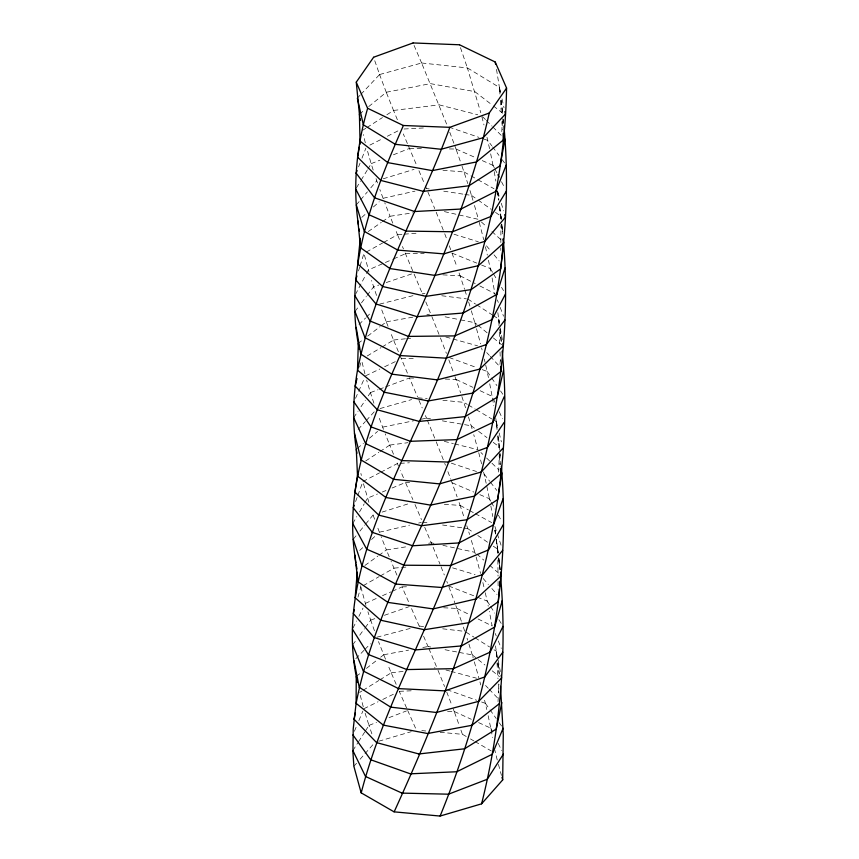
<?xml version="1.0" encoding="UTF-8"?>
<svg xmlns="http://www.w3.org/2000/svg" width="859" height="859" viewBox="0 0 859 859"><rect width="100%" height="100%" fill="white"/><g stroke="black" fill="none" stroke-linecap="round" stroke-linejoin="round"><path stroke-width="0.64" stroke-dasharray="4.29 3.22" d="M500.786 250.452L500.808 247.822M500.84 242.571L500.937 225.498M500.98 218.927L499.423 204.796M498.649 472.031L499.326 453.702M501.796 131.61L502.311 121.098M498.005 701.599L498.252 697.68M498.585 692.451L499.079 684.612M499.97 364.42L500.4 359.18M359.663 367.094L361.145 360.769M357.978 597.123L360.866 587.051L360.372 585.022M358.493 270.939L359.663 267.17M360.061 265.914L363.969 253.351L368.983 272.035M355.594 501.549L357.419 496.556M357.881 495.31L362.895 481.577M358.59 166.85L360.05 163.113M361.993 158.131L365.88 148.167M354.402 731.288L356.882 725.361M358.869 720.626L362.831 711.155M355.529 398.318L358.149 392.423M358.675 391.242L364.441 378.261M353.049 628.004L356.56 620.982M358.901 616.3L363.003 608.108M355.486 294.412L365.923 274.601M366.535 273.441L368.371 269.941L392.338 259.439M352.77 523.496L356.807 516.57M359.502 511.953L364.216 503.868M364.882 502.719L367.577 498.102L377.423 494.022M356.421 187.863L360.436 181.27M361.113 180.175L367.147 170.286M367.813 169.18L371.163 163.693L366.922 149.004M352.888 750.53L357.784 742.874M358.482 741.789L364.785 731.954M365.483 730.859L368.983 725.393L365.032 712.906M353.715 417.614L358.074 411.096M360.984 406.747L365.343 400.219M368.243 395.87L370.422 392.617L366.653 380.054M352.705 644.841L356.614 639.472M359.738 635.177L364.431 628.734M365.215 627.661L370.691 620.134L367.91 611.737M355.025 311.409L358.257 307.135M361.489 302.862L366.342 296.462M367.147 295.389L373.611 286.852L378.712 285.091M353.274 539.194L356.582 535.157M359.889 531.12L364.839 525.064M365.666 524.054L373.107 514.971L372.377 512.834M356.345 204.871L359.749 200.856M360.597 199.857L367.405 191.836M370.809 187.82L376.768 180.798L376.027 178.64M353.897 766.249L356.539 763.264M360.05 759.281L374.094 743.368M358.128 429.436L365.343 421.533M366.245 420.545L374.363 411.654M357.365 98.087L360.028 95.263M360.92 94.329L379.581 74.561L374.299 59.411M355.819 658.692L364.044 650.295M364.957 649.361L370.444 643.767M358.998 324.509L365.558 318.023M366.492 317.1L370.24 313.395M359.738 550.415L362.681 547.688M371.539 539.506L375.48 535.866M361.811 217.381L365.676 213.912M373.418 206.976L379.216 201.779M357.355 448.398L363.421 443.298M369.488 438.208L377.584 431.411M359.449 114.15L364.603 109.941M368.726 106.58L386.271 92.278L379.581 74.561M356.302 676.398L360.372 673.198M366.46 668.388L376.618 660.388M380.677 657.178L383.726 654.773L378.497 641.576M358.364 343.267L361.467 340.883M367.673 336.127L380.086 326.624M381.117 325.829L386.292 321.867L381.224 308.531M364.903 565.447L377.799 556.149M378.873 555.376L386.4 549.953L381.095 536.617M368.178 231.597L381.299 222.406M382.384 221.643L390.04 216.285L384.768 202.767M365.719 460.939L378.83 452.306M379.914 451.576L389.75 445.102L385.229 433.827M362.487 130.385L365.805 128.249M366.922 127.54L382.448 117.586M386.883 114.741L393.54 110.467L386.271 92.278M359.631 692.429L361.886 691.033M363.013 690.335L378.808 680.511M379.936 679.813L391.221 672.801L388.343 665.983M367.222 355.97L380.966 347.67M382.115 346.972L393.572 340.057L390.781 333.174M363.207 585.677L379.163 576.593M380.301 575.949L393.98 568.164L391.07 561.271M366.353 251.998L382.523 243.043M383.672 242.41L397.534 234.732L395.623 230.072M362.96 481.502L379.592 472.826M380.773 472.214L397.406 463.538L396.418 461.208M369.918 145.085L382.706 138.6M387.355 136.248L398.984 130.353M363.905 708.718L378.046 701.771M382.76 699.462L395.72 693.095M365.569 375.834L379.871 369.005M384.649 366.729L395.376 361.607M365.419 603.362L377.627 597.875M382.513 595.674L391.06 591.84M392.273 591.293L402.044 586.901L409.41 603.748M393.529 258.924L405.469 253.706M382.309 492.024L385.97 490.521M392.069 488.019L405.491 482.511L412.857 499.562M371.249 163.629L379.882 160.193M393.433 154.792L409.453 148.403M369.08 725.329L376.553 722.451M389.009 717.652L406.447 710.941M370.519 392.552L378.057 389.728M379.313 389.267L384.349 387.388M385.605 386.915L409.485 377.992L417.56 396.955M370.777 620.08L375.748 618.34M384.424 615.302L409.238 606.626M386.217 282.557L412.481 273.656M382.115 512.093L408.83 503.642M383.275 178.779L414.038 169.373M378.83 741.21L411.257 731.664M380.054 408.551L411.601 399.585M379.689 74.508L421.619 63.008L447.303 125.747M376.951 637.185L411.504 628.09M379.71 304.086L414.489 295.281M379.517 532.183L409.518 525.182M418.644 523.056L421.254 522.444M383.2 198.268L415.015 191.138M382.749 427.116L413.63 420.792M421.35 419.213L426.504 418.161L435.126 439.121M386.378 92.235L430.348 83.645M383.833 654.73L408.53 650.156M422.832 647.503L428.029 646.537L436.898 667.604L434.289 667.894M386.41 321.814L413.823 316.982M426.88 314.673L429.489 314.211M386.518 549.91L407.585 546.582M428.652 543.253L431.293 542.834L440.001 564.116M390.158 216.243L412.631 212.882M389.868 445.059L407.971 442.686M393.658 110.435L439.067 104.862M391.35 672.758L404.364 671.287M393.69 340.014L405.437 338.79M406.736 338.65L410.656 338.242M394.109 568.121L407.22 566.983M397.663 234.7L402.925 234.282M404.235 234.174L418.687 233.036M400.165 463.345L409.399 462.776M404.074 129L426.526 127.798M399.381 691.323L412.599 690.733M401.464 358.729L414.704 358.246M402.173 586.869L408.798 586.74M405.609 253.684L424.174 253.48M405.631 482.49L409.603 482.511M409.593 148.382L421.522 148.553M449.364 148.94L456 149.037L461.036 163.307M447.582 711.359L454.207 711.51L459.372 725.705M409.625 377.971L413.598 378.1M445.381 379.087L455.968 379.42L460.585 392.724M443.663 607.775L456.87 608.419L461.551 621.766M442.911 274.859L460.07 275.825L464.579 289.29M444.307 504.254L460.102 505.425L464.612 518.89M442.965 170.243L463.978 171.961L467.801 183.622M421.812 730.612L425.742 730.977M440.152 732.287L462.41 734.327L460.735 729.527M418.054 397.781L427.202 398.694M442.89 400.262L463.796 402.345L467.264 404.364M421.758 62.997L467.382 67.936L480.793 112.722M419.321 626.061L424.529 626.673M442.718 628.809L464.805 631.397L461.884 622.721M422.36 293.306L424.947 293.638M441.794 295.754L466.416 298.857M422.692 522.132L427.997 522.895M442.568 524.999L462.432 527.856M463.763 528.049L467.736 528.618L469.562 534.502M426.612 188.572L429.253 188.969M443.77 191.192L463.57 194.209M464.891 194.413L471.484 195.412L472.987 200.362M426.644 418.161L430.574 418.838M442.353 420.846L471.151 425.774L472.031 428.738M430.488 83.645L474.802 91.612L492.39 105.185M428.169 646.537L430.767 647.031M445.026 649.737L457.997 652.196M459.297 652.443L472.267 654.912L473.159 657.876M445.134 316.81L459.34 319.623M460.628 319.881L474.823 322.705L475.671 325.701M431.433 542.834L433.988 543.393M442.922 545.347L474.844 552.316L480.568 573.415M444.404 211.615L478.431 219.356L474.157 204.335M444.318 441.365L453.369 443.609M454.658 443.931L477.937 449.687L473.76 434.686M439.207 104.873L477.754 114.773M445.961 670.009L449.794 671.029M451.072 671.373L476.584 678.213M445.842 336.996L477.518 345.801M452.629 567.863L475.102 574.596M454.014 234.239L478.302 241.766M451.362 463.184L476.52 471.527M449.042 127.111L478.968 137.365M483.961 139.083L487.697 140.361L491.788 145.772M447.034 689.723L476.681 700.257M481.62 702.007L485.335 703.328L486.763 709.502M449.15 357.516L477.325 367.835M482.221 369.628L487.117 371.421L488.449 377.627M448.699 585.999L475.983 596.661M477.217 597.155L487.139 601.032L488.245 606.196M452.145 253.19L476.713 263.079M481.62 265.066L490.221 268.523L490.854 271.648M452.178 482.79L473.814 492.067M479.827 494.644L489.437 498.768L490.059 501.881M456.129 149.069L475.156 157.465M482.296 160.612L493.002 165.347L493.603 168.493M454.336 711.542L471.333 719.294M478.624 722.612L490.768 728.153L492.583 737.548M456.108 379.453L472.912 387.334M480.117 390.716L492.121 396.353L493.785 405.781M457.009 608.451L468.713 614.282M478.087 618.952L492.143 625.964L489.319 611.372M460.199 275.857L475.242 283.567M479.87 285.94L494.913 293.649L495.428 296.817M460.22 505.457L468.38 509.902M469.54 510.536L474.2 513.07M475.371 513.703L491.67 522.573M464.107 172.004L469.852 175.215M471 175.859L476.745 179.069M477.894 179.714L493.989 188.722M462.539 734.359L466.641 736.732M470.464 738.933L473.857 740.898M474.995 741.553L491.262 750.949M468.38 405.029L475.081 409.002M476.197 409.668L491.81 418.945M492.926 419.6L496.277 421.586L497.178 427.943M467.511 67.968L499.401 87.446L500.303 93.846M466.05 632.149L473.889 637.088M475.016 637.797L489.576 646.967M494.054 649.791L496.287 651.197L497.103 655.073M467.833 299.061L475.553 304.065M476.648 304.773L492.089 314.781M493.195 315.5L498.703 319.065L499.111 322.265M467.854 528.661L473.384 532.462M477.797 535.501L488.846 543.113M493.27 546.152L497.694 549.191L498.209 553.089L496.416 539.656M471.602 195.455L477.035 199.309M478.13 200.072L491.165 209.306M495.514 212.377L500.947 216.232L501.312 219.442M471.269 425.817L474.404 428.179M478.592 431.336L486.956 437.628M493.238 442.353L499.519 447.077L499.863 450.277M493.41 105.979L502.655 113.141L502.998 116.373M472.375 654.955L484.906 664.984M492.218 670.836L499.53 676.688M474.941 322.759L476.981 324.444M478.012 325.293L487.225 332.884M493.367 337.952L501.559 344.706M476.917 554.087L483.778 560.111M489.662 565.286L499.466 573.898M481.416 222.009L486.205 226.357M491.96 231.576L501.559 240.273M480.89 452.5L482.79 454.347M486.591 458.03L498.95 469.991M482.64 116.749L485.432 119.541M486.355 120.464L491.928 126.037M492.851 126.96L501.205 135.314M485.56 685.503L488.266 688.317M489.168 689.251L498.199 698.625M486.709 352.577L489.351 355.411M490.231 356.356L499.036 365.794M483.177 578.515L488.374 584.507M491.842 588.501L497.039 594.492M486.484 245.814L490.693 250.839M494.054 254.855L499.1 260.889M484.154 474.093L489.684 481.223M490.468 482.243L496.792 490.403M492.583 146.846L498.972 155.404M502.161 159.688L504.555 162.899M485.421 703.392L489.265 708.772M490.038 709.856L496.191 718.468M499.262 722.784L501.57 726.016M487.203 371.485L490.918 376.897M491.67 377.981L496.867 385.573M500.582 390.985L502.805 394.238M487.225 601.096L489.974 605.477M490.661 606.572L494.784 613.143M498.896 619.715L501.645 624.096M490.306 268.588L492.948 272.99M493.603 274.096L496.91 279.594M501.527 287.303L503.514 290.61M489.523 498.832L490.79 501.162M491.412 502.322L495.203 509.301M498.36 515.11L501.506 520.919M493.087 165.411L494.29 167.741M494.891 168.912L497.297 173.582M501.516 181.754L504.534 187.584M490.843 728.217L493.7 734.08M498.263 743.464L501.688 750.498M493.291 398.78L494.913 402.302M499.251 411.719L502.504 418.784M406.618 708.041L399.252 691.355M407.692 710.457L416.057 729.312M411.558 608.644L420.287 628.595M396.182 684.333L391.221 672.801M414.07 45.441L421.619 63.008M414.994 504.523L421.468 519.598M423.594 636.229L428.029 646.537M403.44 477.711L400.391 470.592M396.955 575.122L393.98 568.164M408.422 145.976L416.819 165.701M407.391 143.55L403.311 133.929M418.956 170.716L424.314 183.429M412.685 270.757L404.46 251.311M414.092 274.053L423.283 295.872M407.424 373.128L400.337 356.388M418.977 400.305L422.198 407.907M424.733 527.265L431.293 542.834M397.406 463.538L398.393 465.879M402.452 246.533L403.451 248.917M425.388 185.995L426.472 188.572M425.42 415.584L426.504 418.161M427.911 192.029L434.74 208.64M425.785 301.863L430.434 313.106M399.489 239.425L397.534 234.732M398.372 351.685L393.572 340.057M397.373 119.755L393.54 110.467M393.508 454.25L389.75 445.102M389.181 556.718L386.4 549.953M437.993 670.278L444.575 686.524M385.541 659.24L383.726 654.773M431.873 316.606L439.003 334.334M495.246 633.48L496.255 635.971M498.274 640.943L501.302 648.395M436.179 212.184L443.298 230.158M392.799 223.147L390.04 216.285M436.211 441.784L443.684 460.66M441.075 566.822L444.307 574.972M388.064 326.366L386.292 321.867M440.42 337.92L446.401 353.371M446.744 692.01L452.102 705.894M444.715 233.798L446.82 239.285M444.737 463.388L445.445 465.213M446.798 581.382L447.507 583.218M383.49 429.382L378.508 416.185M497.35 299.952L498.306 302.443M500.196 307.436L503.524 316.155M448.913 586.901L454.83 602.76M379.41 532.236L376.961 525.708M449.762 132.2L453.939 143.389M447.893 471.645L450.664 479.043M449.257 245.738L450.986 250.377M383.082 198.322L379.839 189.506M453.155 708.696L454.207 711.51M448.827 359.814L453.96 373.772M451.018 479.966L457.117 496.867M452.017 253.169L457.095 267.267M454.969 146.213L456 149.037M374.449 630.774L370.691 620.134M455.85 605.584L456.87 608.419M454.969 376.596L455.968 379.42M374.61 519.244L373.107 514.971M460.467 47.642L467.382 67.936M371.883 733.833L368.983 725.393M376.768 180.798L377.52 182.967M459.082 272.969L460.07 275.825M376.521 295.442L371.55 280.464M459.114 502.569L460.102 505.425M462.024 166.184L463.978 171.961M373.923 403.236L370.422 392.617M461.874 396.557L465.675 408.154M494.891 526.417L496.942 532.687M497.361 533.944L501.463 546.485M464.902 290.256L466.781 296.087M467.038 638.205L467.672 640.159M373.171 170.061L371.163 163.693M466.802 525.697L467.736 528.618M468.917 644.067L472.267 654.912M368.887 502.279L363.432 483.628M469.97 190.494L471.484 195.412M468.627 301.949L470.141 306.867M468.456 416.926L471.151 425.774M497.876 191.976L499.401 197.012M501.302 203.293L503.578 210.831M365.955 605.498L360.866 587.051M471.333 310.808L474.823 322.705M471.366 540.408L474.844 552.316M474.329 661.859L478.86 677.891M363.25 706.742L360.05 694.523M476.509 328.707L480.546 343.815M497.243 760L494.838 750.154M498.445 764.413L501.473 775.441M479.247 222.374L483.703 239.65M481.878 116.781L483.982 124.942M479.945 681.928L480.75 684.967M364.935 373.837L361.897 361.542M478.742 452.704L481.588 463.839M481.577 347.874L482.092 349.903M497.007 429.511L496.341 421.662L497.919 427.975M499.176 433.033L501.388 441.87M365.3 142.787L363.325 134.552M482.865 582.563L484.336 588.694M484.594 700.246L485.335 703.328M483.574 471.988L486.173 483.263M360.887 473.427L361.371 475.457M485.432 246.812L487.321 255.048M484.315 359.094L485.034 362.165M486.978 137.268L489.555 148.65M485.292 592.796L487.139 601.032M499.938 94.082L499.455 87.511L500.593 92.579M502.021 98.903L504.018 107.762M485.743 365.247L487.117 371.421M488.46 260.223L490.221 268.523M486.849 486.355L489.437 498.768M488.148 715.697L490.768 728.153M490.672 153.847L493.002 165.347M489.727 383.844L492.121 396.353M498.102 660.152L500.357 671.555M492.078 277.908L494.913 293.649M490.854 506.048L492.765 516.495M494.193 171.639L495.879 181.12M496.513 69.386L499.401 87.446M499.015 325.701L498.768 319.14L499.423 322.952M500.303 328.031L502.494 340.733M497.597 191.707L498.864 200.211M495.009 530.153L495.493 533.321M495.503 645.914L497.189 657.554M495.804 418.419L496.277 421.586M494.988 530.25L495.536 534.051M496.277 539.13L498.08 552.38M497.672 191.997L498.725 199.675M497.844 312.687L498.703 319.065M494.934 530.422L495.278 533.031M496.148 539.538L497.876 552.562M498.564 557.77L500.121 569.485M499.734 206.611L500.947 216.232M499.455 87.511L500.271 93.942M501.076 100.363L502.708 113.216M496.341 421.662L497.146 428.04M498.113 435.685L499.562 447.163M497.157 657.65L496.352 651.272L496.652 656.501M497.801 662.751L499.251 674.218M501.151 100.267L502.655 113.141M498.027 663.921L499.176 673.488M500.206 569.635L498.821 558.178L499.938 569.721M498.413 437.499L499.519 447.077M497.501 190.719L498.564 199.879M499.326 206.418L500.851 219.507M501.452 224.736L502.515 233.895M500.013 329.727L501.463 343.632M498.768 319.14L499.326 324.272M499.895 329.405L501.463 343.503M498.832 558.758L499.841 568.347M502.01 225.874L502.332 229.095M502.504 231.769L501.753 224.038L502.472 231.597M503.32 119.594L503.621 122.837M500.131 453.573L500.357 456.15M503.267 119.691L503.599 123.578M497.565 436.039L498.778 450.417M499.229 455.646L500.002 464.794M500.41 100.643L501.463 115.074M501.935 121.645L502.504 129.516M497.039 663.041L497.962 678.728M498.263 683.957L498.8 693.106M499.874 453.853L500.357 464.569M499.272 332.25L499.831 346.671M500.035 351.911L500.389 361.091M502.816 118.574L502.934 123.943M497.748 549.266L497.78 553.293M497.855 560.004L498.027 576.11M498.08 581.479L498.166 589.532M501.248 218.884L500.99 216.307L501.237 218.852"/><path stroke-width="1.29" d="M503.213 238.781C512.555 343.922 493.56 450.052 456.988 548.59C428.297 631.279 383.168 707.837 361.209 792.868L394.023 811.819M495.256 62.063L506.563 88.047C504.748 210.004 463.226 326.849 412.653 436.383C379.302 511.33 339.541 592.055 356.26 676.484L356.098 703.274L353.21 729.033L352.942 752.57L353.876 766.325L361.145 792.793M502 777.331L502.687 779.854L503.277 734.628L500.496 686.298M358.02 581.768L354.778 555.043C345.726 492.39 367.265 430.788 391.822 374.148C429.232 289.129 469.132 204.195 489.243 113.001L506.552 88.133M449.697 127.325L403.386 125.5C372.795 195.315 342.902 271.938 359.373 349.377M502.665 779.94L481.588 803.809C500.346 729.184 507.411 651.466 500.443 574.757M358.31 343.342L357.505 370.132C352.716 397.577 352.351 425.806 356.914 453.305M500.797 371.582L500.958 366.224M481.491 803.874L440.13 816.039C485.024 705.679 511.739 585.881 501.323 466.33M403.258 125.468L367.652 108.277C356.721 145.998 352.491 185.973 358.461 224.929M355.143 597.714L357.226 572.212M498.295 601.611L499.229 590.133M499.541 586.31L499.959 581.21M383.297 725.093L356.141 703.36C374.331 609.181 427.17 526.76 457.965 436.748C494.816 337.984 513.693 231.468 503.922 126.069M439.991 816.05L394.152 811.852C459.758 667.754 518.428 512.447 502.118 351.148M357.634 263.788L360.329 238.308M500.679 268.835L503.514 242.088M354.907 492.024L357.72 474.232M497.629 499.53L501.839 472.837M359.416 146.964L357.569 157.111L380.805 180.401M359.889 144.419L360.351 141.885M500.099 165.766L504.952 139.115M353.994 719.112L355.315 712.777M501.839 702.447L496.266 729.055L464.612 748.758M355.218 386.056L357 378.475M497.243 397.148L503.46 370.594M489.158 113.066L449.837 127.304C420.169 208.619 374.352 284.565 357.548 370.218L384.166 392.166M354.37 609.707L353.285 613.487L374.084 637.528M494.666 627.006L502.247 600.559M355.755 279.733L356.925 275.964M496.792 294.379L505.017 268.008M353.317 507.798L354.23 505.296M493.549 524.86L503.127 498.639M356.163 173.067L357.129 170.576M495.965 191.256L506.166 165.121M503.116 728.249L492.207 754.288L456.784 771.736M492.765 422.435L504.308 396.482M490.156 652.121L503.03 626.372M492.003 319.634L505.489 293.993M503.406 524.484L488.599 549.889L450.674 565.48M490.918 216.447L506.338 191.17M487.289 779.231L503.395 754.095M487.418 447.399L504.126 422.403M356.27 82.142L373.59 57.274M484.82 676.903L502.805 652.196M486.355 344.534L504.931 319.978M502.676 550.329L482.833 574.553L442.031 587.481M485.045 241.272L505.457 217.198L504.727 214.61M481.287 471.978L502.934 448.269M483.188 137.698L505.414 114.172M478.721 701.309L501.581 677.976L501.108 675.367M479.923 369.026L503.342 345.887M476.348 598.809L500.947 576.078M478.409 265.667L503.546 243.14M474.447 496.105L500.743 474.028M503.224 140.092L476.412 161.964L432.324 170.608M471.956 725.264L499.369 703.639M472.815 393.057L500.743 371.657M469.218 622.592L498.241 601.687M471.097 289.59L500.625 268.91M497.576 499.605L467.006 519.759L421.619 525.74M468.982 185.748L500.045 165.841M465.106 416.594L497.178 397.223M461.551 645.893L494.601 627.07M463.226 312.998L496.727 294.454M459.039 542.899L493.485 524.924M461.025 209.016L495.89 191.332M456.924 439.593L492.679 422.51M453.455 668.646L490.081 652.185M454.894 335.869L491.917 319.698M452.629 231.726L490.833 216.511M448.591 794.167L487.203 779.296M448.355 462.024L487.332 447.464M373.676 57.209L412.996 42.971M445.016 690.851L484.723 676.967M446.218 358.16L486.258 344.599M443.92 253.867L484.948 241.325M439.54 483.864L481.19 472.031M441.161 149.251L483.091 137.751M436.383 712.476L478.613 701.363M437.317 379.85L479.816 369.08M433.204 608.891L476.24 598.863M435.019 275.406L478.291 265.71M430.584 505.103L474.34 496.158M427.642 733.511L471.838 725.318M428.308 400.938L472.697 393.111M424.335 629.711L469.1 622.646M426.043 296.344L470.979 289.633M423.455 191.364L468.864 185.791M418.934 753.955L464.483 748.801M419.321 421.425L464.987 416.636M415.531 649.93L461.433 645.925M417.12 316.67L463.098 313.041M412.76 545.776L458.91 542.931M414.672 211.529L460.886 209.048M410.377 773.819L456.655 771.758M410.462 441.301L456.784 439.615M406.93 669.569L453.316 668.678M408.358 336.406L454.765 335.89M404.127 565.222L450.546 565.501M406.092 231.103L452.489 231.758M402.076 793.115L448.452 794.188M401.872 460.596L448.226 462.045M413.136 42.95L459.447 44.775M398.63 688.628L444.887 690.872M399.886 355.562L446.079 358.171M395.849 584.088L441.891 587.492M397.835 250.098L443.781 253.877M393.658 479.311L439.4 483.875M395.398 144.333L441.021 149.262M390.759 707.14L436.243 712.476M391.822 374.148L437.177 379.861M388.032 602.417L433.065 608.902M390.007 268.566L434.879 275.406M385.938 497.501L430.445 505.103M387.871 162.641L432.184 170.608M383.415 725.136L427.503 733.511M384.284 392.219L428.169 400.938M380.773 620.241L424.196 629.711M382.717 286.519L425.903 296.334M421.479 525.729L378.819 515.175L354.939 492.11M380.913 180.454L423.315 191.353M376.693 742.659L418.795 753.944M419.181 421.415L377.348 409.786L355.25 386.142M374.191 637.582L415.391 649.919M376.07 304L416.98 316.66M372.387 532.397L412.621 545.755M374.621 197.828L414.532 211.507M370.701 759.753L410.237 773.798M371.142 426.923L410.323 441.279M368.361 654.515L406.79 669.537M370.154 321.051L408.218 336.384M366.729 549.212L403.998 565.19M369.08 214.793L405.963 231.071M401.948 793.082L365.515 776.472L352.877 750.605M365.719 443.663L401.744 460.564M459.576 44.808L495.181 61.988L495.568 64.103M363.368 671.083L398.501 688.596M365.054 337.737L399.757 355.529M361.94 565.673L395.72 584.056M364.366 231.415L397.706 250.066M361.177 460.059L393.54 479.279M363.378 124.823L395.269 144.291M359.277 687.34L390.63 707.097M391.704 374.105L360.823 354.101L356.163 327.365M358.074 581.844L387.903 602.374M360.544 247.757L389.889 268.523M357.569 476.187L385.82 497.447M387.753 162.587L360.018 141.101L359.406 114.226L356.27 82.217L367.577 108.213M355.175 597.789L380.666 620.187M357.666 263.863L382.609 286.466M354.015 719.187L376.596 742.606M355.766 279.809L375.974 303.936M353.339 507.873L372.291 532.344M356.174 173.153L374.535 197.763M352.92 734.917L370.616 759.7M353.962 401.948L371.045 426.859M352.469 629.26L368.275 654.451M354.885 295.657L370.068 320.987M352.77 523.582L366.653 549.148M497.909 174.742L499.111 177.083M355.744 189.044L369.005 214.729M353.715 417.699L365.644 443.588M352.695 644.926L363.293 671.008M355.014 311.495L364.978 337.662M353.253 539.269L361.875 565.609M356.324 204.947L364.302 231.35M354.499 433.462L361.113 459.994M504.867 111.563L505.436 114.086M357.344 98.173L363.325 124.748M353.962 660.646L359.212 687.264M357.387 682.465L356.26 676.484M356.957 568.948L356.26 564.954M360.071 118.274L360.426 120.292M502.934 343.267L503.374 345.812M359.062 228.956L359.395 230.974M359.406 114.226L359.728 116.244M355.927 562.967L354.778 555.043M500.518 572.18L500.98 576.002M503.213 239.232L503.589 243.054M357.902 220.924L360.501 247.682M500.539 468.584L500.786 473.943M356.302 449.321L357.516 476.111M503.127 133.317L503.267 140.017"/></g></svg>
